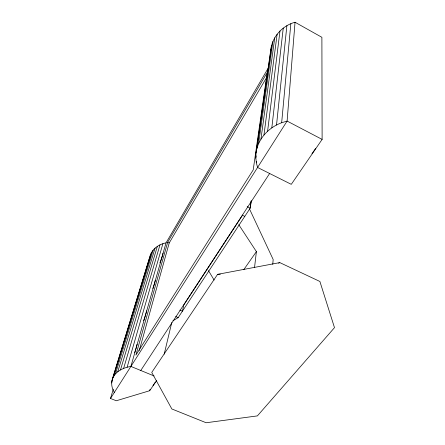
<?xml version="1.0" encoding="UTF-8"?>
<svg xmlns="http://www.w3.org/2000/svg" width="445" height="445" viewBox="0 0 445 445"><rect width="100%" height="100%" fill="white"/><g stroke="black" fill="none" stroke-linecap="round" stroke-linejoin="round"><path stroke-width="0.67" d="M255.819 157.975L256.014 153.136L270.799 49.684C272.284 36.668 282.497 25.599 295.041 22.25L321.891 37.308L322.119 139.402L291.286 184.341L257.577 167.459L256.348 162.775L255.819 157.975L256.114 155.922M270.627 53.127L270.799 49.684M268.697 67.301L166.052 242.831C159.427 244.155 152.902 248.227 150.449 254.774L112.502 378.678C110.799 383.256 111.829 388.39 114.321 392.468M295.041 22.25L287.103 121.079L110.505 398.464L116.295 400.761L149.681 390.716L156.623 380.592M272.757 264.352L273.169 259.502L249.439 208.833M256.014 153.136C257.644 139.029 268.619 127.481 281.657 122.737L290.846 23.696M149.637 258.634L150.449 254.774M276.529 125.012L286.892 25.66M271.817 127.86L283.248 28.102M254.551 267.417L256.398 251.614L238.759 224.681M267.601 131.214L279.972 30.978M251.114 201.301L250.218 208.121L178.178 317.63L172.883 320.834M263.952 135.019L277.124 34.226M260.931 139.196L274.754 37.792M251.264 200.584L250.218 208.121L247.17 206.647M258.584 143.657L272.891 41.602M256.348 162.775L256.537 161.407M256.937 148.335L271.567 45.585M164.188 354.187L171.764 322.503M149.681 390.716L150.015 389.369M139.268 350.504L169.222 242.948L266.894 77.024M167.682 242.241L135.897 355.066L253.211 169.907L267.223 72.468L167.682 242.241L169.222 242.948M112.502 378.678C115.472 371.286 123.482 367.626 130.902 366.43L166.052 242.831M127.114 367.236L162.915 243.665M123.621 368.41L160 244.833M120.489 369.923L157.369 246.324M117.769 371.742L155.066 248.099M110.505 398.464L113.297 389.175M115.511 373.833L153.124 250.123M111.795 381.337L149.759 257.321M113.748 376.159L151.578 252.36M140.776 370.479L269.631 173.494M242.62 215.091L183.824 304.947L182.411 311.2L179.913 310.109M217.594 274.348L151.751 372.421L171.842 408.966L206.146 422.75L257.388 415.897L334.495 327.648L319.894 281.474L279.805 262.611L217.594 274.348L220.37 274.181M152.991 385.565L155.411 382.032M311.984 153.742L315.511 148.597M243.777 269.648L256.398 251.614M278.559 263.19L279.805 262.611M281.657 122.737L287.103 121.079L322.119 139.402M130.902 366.43L154.109 375.958M175.703 316.556L178.178 317.63M242.364 215.219L244.783 216.381M208.432 270.571L214.128 280.061M111.856 382.928A3.109 0.406 -66.7 0 1 111.923 381.816M112.14 381.17A3.109 0.406 -66.7 0 1 112.413 380.447M137.038 344.302A22.595 3.137 -66.6 0 1 134.657 352.668M146.589 310.743A21.26 2.848 -66.2 0 1 144.447 318.264M144.247 318.843A21.26 2.848 -66.2 0 1 143.585 320.65M155.194 280.5A20.108 2.592 -65.8 0 1 152.819 288.527M162.998 253.099A19.107 2.364 -65.5 0 1 159.894 262.85"/></g></svg>
